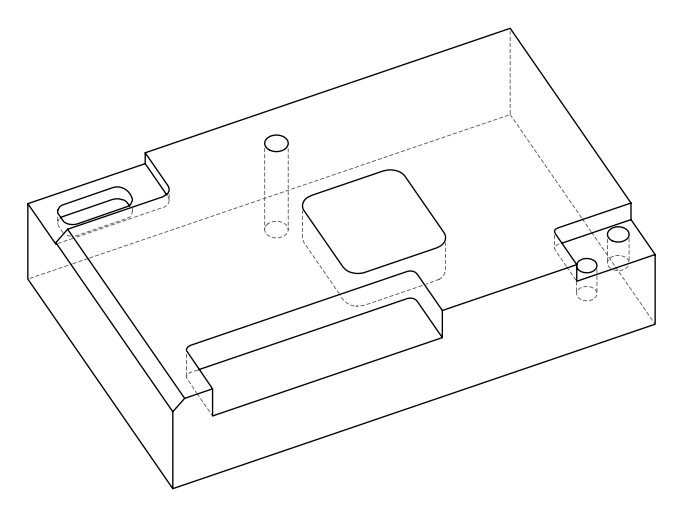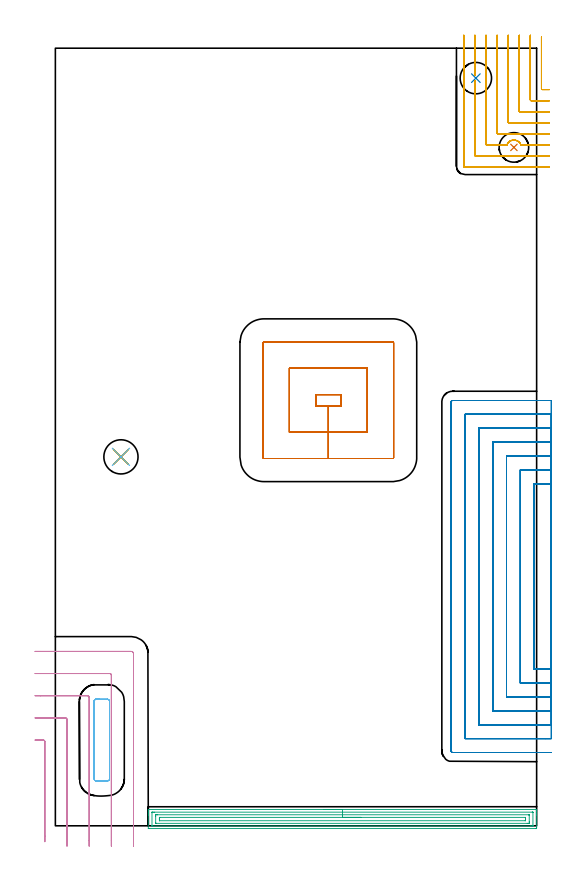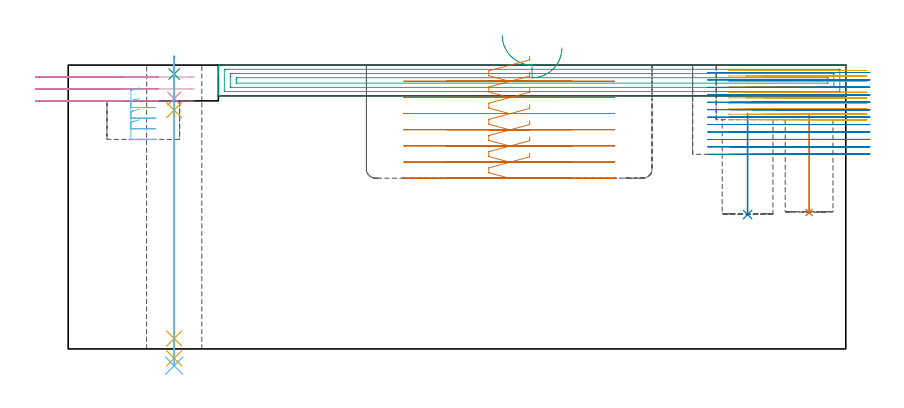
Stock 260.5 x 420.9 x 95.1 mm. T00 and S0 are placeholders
(PLAN: 12 operations, 11 tool changes, 113.1 min)
(1 INDEXABLE_INSERT_DRILL_BLIND_HOLE_FROM_SOLID | STEP1POCKET | NXT0302_003 | 0.14 min | 9873 mm3)
(2 INDEXABLE_INSERT_DRILL_BLIND_HOLE_FROM_SOLID_1 | STEP1POCKET_1 | NXT0302_005 | 0.14 min | 11305 mm3)
(3 AREA_MILL | FG_CHAMFER_SURFACE | UGT0205_001 | 6.96 min | 11459 mm3)
(4 MILL_CORNER_NOTCH_RECTANGULAR | CORNER_NOTCH_RECTANGULAR | NXT0201_012 | Follow Part, ap 4, ae 75% | 3.65 min | 61281 mm3)
(5 MILL_CORNER_NOTCH_RECTANGULAR_1 | CORNER_NOTCH_RECTANGULAR_1 | UGT0201_007 | Follow Part, ap 2, ae 75% | 13.97 min | 46428 mm3)
(6 MILL_RECTANGULAR_POCKET | POCKET_RECTANGULAR_STRAIGHT | NXT0201_012 | Follow Part, ap 4, ae 75% | 1.25 min | 17966 mm3)
(7 MILL_RECTANGULAR_POCKET_1 | POCKET_RECTANGULAR_STRAIGHT_1 | NXT0201_007 | Follow Part, ap 6.25, ae 75% | 7.79 min | 313260 mm3)
(8 MILL_SLOT | SLOT_PARTIAL_RECTANGULAR | NXT0201_013 | Follow Part, ap 2.5, ae 75% | 78.19 min | 307117 mm3)
(9 SPOT_DRILL | STEP1HOLE | NXT0321_9005460120000 | 0.05 min | 192 mm3)
(10 DRILL_BLIND_HOLE_INTO_CENTER | STEP1HOLE | NXT0301_046 | 0.05 min | 393 mm3)
(11 GUN_DRILL_THROUGH_HOLE | STEP1HOLE | UGT0307_003 | 0.48 min | 3186 mm3)
(12 SPADE_DRILL_TO_ENLARGE_THROUGH_HOLE | STEP1HOLE | UGT0306_009 | 0.41 min | 21784 mm3)
(TOOL NXT0302_003 | Index. Insert Drill 16mm [880-D1600L20-05] | D16 PA176 FL80 Z2)
(TOOL NXT0302_005 | Index. Insert Drill 17mm [880-D1700L20-05] | D17 PA176 FL85 Z2)
(TOOL UGT0205_001 | Chamfer Mill 20 x 3 x 45 deg. | D20 FL50 Z2)
(TOOL NXT0201_012 | ENDMILL 16mm [2P460-1600-NA 1630] | D16 FL38 Z6)
(TOOL UGT0201_007 | End Mill 8 mm | D8 FL19 Z4)
(TOOL NXT0201_007 | ENDMILL 25mm [R216.25-25050GCK54P 1620] | D25 R3 FL54 Z5)
(TOOL NXT0201_013 | ENDMILL 10mm | D10 FL30 Z4)
(TOOL NXT0321_9005460120000 | NC Spot Drill, 142deg, 12mm, Carbide, Uncoated | D12 PA142 FL30 Z2)
(TOOL NXT0301_046 | Carbide Drill 7.5mm [860.1-0750-038A1-MM 2214] | D7.5 PA140 FL53 Z2)
(TOOL UGT0307_003 | Gun Drill 7 mm | D7 PA130 FL24 Z1)
(TOOL UGT0306_009 | Spade Drill 18.5mm | D18.5 PA132 FL10 Z2)
(OP 1 INDEXABLE_INSERT_DRILL_BLIND_HOLE_FROM_SOLID)
G17 G21 G94 G90
T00 M6
G54
G17 G0 G90 X248.2 Y367.2 S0 M3
G43 Z105.1 H1
G94 G81 G98 Z45.7 F250. R78.8
G80
M5
M2
(OP 2 INDEXABLE_INSERT_DRILL_BLIND_HOLE_FROM_SOLID_1)
G17 G21 G94 G90
T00 M6
G54
G17 G0 G90 X227.6 Y404.7 S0 M3
G43 Z105.1 H1
G94 G81 G98 Z45. F250. R78.8
G80
M5
M2
(OP 3 AREA_MILL)
G17 G21 G94 G90
T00 M6
G54
G17 G0 G90 X145.4 Y8.8 S1061 M3
G43 Z105.1 H0
G94 G1 X145.438 Z104.228 F250.
X145.552 Z103.363
X145.741 Z102.512
X146.003 Z101.68
X146.337 Z100.874
X146.74 Z100.1
X147.208 Z99.364
X147.74 Z98.672
X148.329 Z98.029
X148.972 Z97.439
X149.664 Z96.908
X150.4 Z96.44
X151.174 Z96.037
X151.98 Z95.703
X152.812 Z95.441
X153.663 Z95.252
X154.528 Z95.138
X155.4 Z95.1
X260.333
X260.49 Y8.797 Z95.088
X260.497 Y8.673 Z94.966
X260.5 Y8.542 Z94.842
Y8.237 Z94.536
Y7.582 Z93.877
Y6.381 Z92.678
Y5.834 Z92.128
Y-0.883 Z85.415
X260.496 Y-1.156 Z85.142
X260.49 Y-1.493 Z84.804
X260.235 Y-1.497 Z84.802
X259.886 Y-1.5 Z84.8
X50.914
X50.367 Y-1.494 Z84.803
X50.31 Y-1.492 Z84.806
X50.3 Y-1.429 Z84.868
Y5.834 Z92.128
Y6.381 Z92.678
Y6.708 Z93.004
Y7.255 Z93.551
Y7.582 Z93.877
Y8.542 Z94.842
X50.303 Y8.673 Z94.966
X50.31 Y8.797 Z95.088
X50.467 Y8.8 Z95.1
X155.4
Y7.386 Z93.686
X258.1 Y7.385 Z93.685
X258.302
X258.448 Y7.381 Z93.681
X258.48 Y7.379 Z93.679
X258.49 Y7.365 Z93.665
X258.494 Y7.337 Z93.637
X258.499 Y7.192 Z93.492
Y0.201 Z86.501
X258.496 Y0.07 Z86.37
X258.49 Y-0.033 Z86.267
X258.481 Y-0.079 Z86.221
X258.446 Y-0.08 Z86.22
X258.1 Y-0.085 Z86.215
X257.899 Y-0.086 Z86.214
X257.207
X52.7
X52.498 Y-0.085 Z86.215
X52.352 Y-0.081 Z86.219
X52.32 Y-0.079 Z86.221
X52.31 Y-0.065 Z86.235
X52.306 Y-0.037 Z86.263
X52.301 Y0.108 Z86.408
Y7.099 Z93.399
X52.304 Y7.23 Z93.53
X52.31 Y7.333 Z93.633
X52.319 Y7.379 Z93.679
X52.354 Y7.38 Z93.68
X52.7 Y7.385 Z93.685
X52.901
X53.593 Y7.386 Z93.686
X155.4
Y5.971 Z92.271
X256.174
X256.314 Y5.97 Z92.27
X256.453 Y5.967 Z92.267
X256.485 Y5.965 Z92.265
X256.491 Y5.943 Z92.243
X256.497 Y5.895 Z92.195
X256.499 Y5.834 Z92.134
X256.5 Y5.653 Z91.953
Y2.157 Z88.457
X256.497 Y1.466 Z87.766
X256.494 Y1.375 Z87.675
X256.49 Y1.336 Z87.636
X256.45 Y1.333 Z87.633
X256.314 Y1.331 Z87.631
X255.561 Y1.329 Z87.629
X255.421 Y1.328 Z87.628
X54.626 Y1.329 Z87.629
X54.486 Y1.33 Z87.63
X54.347 Y1.333 Z87.633
X54.314 Y1.335 Z87.635
X54.309 Y1.357 Z87.657
X54.303 Y1.405 Z87.705
X54.301 Y1.466 Z87.766
X54.3 Y1.647 Z87.947
Y5.142 Z91.442
X54.303 Y5.834 Z92.134
X54.306 Y5.925 Z92.225
X54.31 Y5.964 Z92.264
X54.35 Y5.967 Z92.267
X54.486 Y5.969 Z92.269
X55.239 Y5.971 Z92.271
X55.379
X155.4
Y4.557 Z90.857
X254.364
X254.412 Y4.556 Z90.856
X254.461 Y4.551 Z90.851
X254.49 Y4.546 Z90.846
X254.493 Y4.503 Z90.803
X254.5 Y4.114 Z90.414
Y3.241 Z89.541
Y3.213 Z89.513
X254.49 Y2.791 Z89.091
X254.481 Y2.749 Z89.049
X254.404 Y2.746 Z89.046
X254.276 Y2.744 Z89.044
X56.436 Y2.743 Z89.043
X56.388 Y2.744 Z89.044
X56.339 Y2.749 Z89.049
X56.31 Y2.754 Z89.054
X56.307 Y2.797 Z89.097
X56.3 Y3.186 Z89.486
Y4.059 Z90.359
Y4.087 Z90.387
X56.31 Y4.509 Z90.809
X56.319 Y4.551 Z90.851
X56.396 Y4.554 Z90.854
X56.524 Y4.556 Z90.856
X155.4 Y4.557 Z90.857
X156.272 Z90.895
X157.136 Z91.009
X157.988 Z91.198
X158.82 Z91.46
X159.626 Z91.794
X160.4 Z92.197
X161.136 Z92.666
X161.828 Z93.197
X162.471 Z93.786
X163.06 Z94.429
X163.591 Z95.122
X164.06 Z95.857
X164.463 Z96.631
X164.797 Z97.437
X165.059 Z98.269
X165.248 Z99.121
X165.362 Z99.986
X165.4 Z100.857
G0 Z105.1
M5
M2
(OP 4 MILL_CORNER_NOTCH_RECTANGULAR)
G17 G21 G94 G90
T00 M6
G54
G17 G0 G90 X-5.7 Y-8.613 S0 M3
G43 Z105.1 H1
Z91.1
G94 G1 Y-5.613 F250.
Y45.605 F500.
G3 X-6.495 Y46.4 R0.8
G1 X-8.
X-11. F250.
G0 Z105.1
X6.3 Y-11.
Z91.1
G1 Y-8.
Y57.605 F500.
G3 X5.505 Y58.4 R0.8
G1 X-8.
X-11. F250.
G0 Z105.1
X18.3 Y-11.
Z91.1
G1 Y-8.
Y69.604 F500.
G3 X17.504 Y70.4 R0.8
G1 X-8.
X-11. F250.
G0 Z105.1
X30.3 Y-11.
Z91.1
G1 Y-8.
Y81.604 F500.
G3 X29.504 Y82.4 R0.8
G1 X-8.
X-11. F250.
G0 Z105.1
X42.3 Y-11.
Z91.1
G1 Y-8.
Y93.1 F500.
G3 X41. Y94.4 R1.3
G1 X-8.
X-11. F250.
G0 Z105.1
X-5.7 Y-8.613
Z87.1
G1 Y-5.613
Y45.605 F500.
G3 X-6.495 Y46.4 R0.8
G1 X-8.
X-11. F250.
G0 Z105.1
X6.3 Y-11.
Z87.1
G1 Y-8.
Y57.605 F500.
G3 X5.505 Y58.4 R0.8
G1 X-8.
X-11. F250.
G0 Z105.1
X18.3 Y-11.
Z87.1
G1 Y-8.
Y69.604 F500.
G3 X17.504 Y70.4 R0.8
G1 X-8.
X-11. F250.
G0 Z105.1
X30.3 Y-11.
Z87.1
G1 Y-8.
Y81.604 F500.
G3 X29.504 Y82.4 R0.8
G1 X-8.
X-11. F250.
G0 Z105.1
X42.3 Y-11.
Z87.1
G1 Y-8.
Y93.1 F500.
G3 X41. Y94.4 R1.3
G1 X-8.
X-11. F250.
G0 Z105.1
X-5.7 Y-8.613
Z83.1
G1 Y-5.613
Y45.605 F500.
G3 X-6.495 Y46.4 R0.8
G1 X-8.
X-11. F250.
G0 Z105.1
X6.3 Y-11.
Z83.1
G1 Y-8.
Y57.605 F500.
G3 X5.505 Y58.4 R0.8
G1 X-8.
X-11. F250.
G0 Z105.1
X18.3 Y-11.
Z83.1
G1 Y-8.
Y69.604 F500.
G3 X17.504 Y70.4 R0.8
G1 X-8.
X-11. F250.
G0 Z105.1
X30.3 Y-11.
Z83.1
G1 Y-8.
Y81.604 F500.
G3 X29.504 Y82.4 R0.8
G1 X-8.
X-11. F250.
G0 Z105.1
X42.3 Y-11.
Z83.1
G1 Y-8.
Y93.1 F500.
G3 X41. Y94.4 R1.3
G1 X-8.
X-11. F250.
G0 Z105.1
M5
M2
(OP 5 MILL_CORNER_NOTCH_RECTANGULAR_1)
G17 G21 G94 G90
T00 M6
G54
G17 G0 G90 X263.1 Y426.94 S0 M3
G43 Z105.1 H0
Z93.27
G94 G1 Y423.94 F250.
Y398.896 F500.
G3 X263.496 Y398.5 R0.4
G1 X264.5
X267.5 F250.
G0 Z105.1
X257.1 Y427.9
Z93.27
G1 Y424.9
Y392.896 F500.
G3 X257.496 Y392.5 R0.4
G1 X264.5
X267.5 F250.
G0 Z105.1
X251.1 Y427.9
Z93.27
G1 Y424.9
Y386.897 F500.
G3 X251.497 Y386.5 R0.4
G1 X264.5
X267.5 F250.
G0 Z105.1
X245.1 Y427.9
Z93.27
G1 Y424.9
Y380.897 F500.
G3 X245.497 Y380.5 R0.4
G1 X264.5
X267.5 F250.
G0 Z105.1
X239.1 Y427.9
Z93.27
G1 Y424.9
Y374.897 F500.
G3 X239.497 Y374.5 R0.4
G1 X264.5
X267.5 F250.
G0 Z105.1
X233.1 Y427.9
Z93.27
G1 Y424.9
Y368.897 F500.
G3 X233.497 Y368.5 R0.4
G1 X244.425
G2 X244.729 Y369.186 R4.062
G1 X244.871 Y369.39
X245.104 Y369.726
X245.495 Y370.143
X245.987 Y370.522
G2 X250.99 Y370.063 R3.998
G1 X251.372 Y369.634
X251.443 Y369.539
G2 X251.972 Y368.5 R4.043
G1 X264.5
X267.5 F250.
G0 Z105.1
X227.1 Y427.9
Z93.27
G1 Y424.9
Y409.159 F500.
Y406.159 F250.
G0 Z105.1
Y403.234
Z93.27
G1 Y400.234
Y362.897 F500.
G3 X227.497 Y362.5 R0.4
G1 X264.5
X267.5 F250.
G0 Z105.1
X221.1 Y427.9
Z93.27
G1 Y424.9
Y356.9 F500.
G3 X221.5 Y356.5 R0.4
G1 X264.5
X267.5 F250.
G0 Z105.1
X263.1 Y426.94
Z91.44
G1 Y423.94
Y398.896 F500.
G3 X263.496 Y398.5 R0.4
G1 X264.5
X267.5 F250.
G0 Z105.1
X257.1 Y427.9
Z91.44
G1 Y424.9
Y392.896 F500.
G3 X257.496 Y392.5 R0.4
G1 X264.5
X267.5 F250.
G0 Z105.1
X251.1 Y427.9
Z91.44
G1 Y424.9
Y386.897 F500.
G3 X251.497 Y386.5 R0.4
G1 X264.5
X267.5 F250.
G0 Z105.1
X245.1 Y427.9
Z91.44
G1 Y424.9
Y380.897 F500.
G3 X245.497 Y380.5 R0.4
G1 X264.5
X267.5 F250.
G0 Z105.1
X239.1 Y427.9
Z91.44
G1 Y424.9
Y374.897 F500.
G3 X239.497 Y374.5 R0.4
G1 X264.5
X267.5 F250.
G0 Z105.1
X233.1 Y427.9
Z91.44
G1 Y424.9
Y368.897 F500.
G3 X233.497 Y368.5 R0.4
G1 X244.425
G2 X244.729 Y369.186 R4.062
G1 X245.104 Y369.726
X245.495 Y370.143
X245.988 Y370.523
G2 X248.971 Y371.119 R3.998
X250.99 Y370.063 R3.998
G1 X251.372 Y369.634
X251.44 Y369.543
G2 X251.972 Y368.5 R4.043
G1 X264.5
X267.5 F250.
G0 Z105.1
X227.1 Y427.9
Z91.44
G1 Y424.9
Y409.159 F500.
Y406.159 F250.
G0 Z105.1
Y403.234
Z91.44
G1 Y400.234
Y362.897 F500.
G3 X227.497 Y362.5 R0.4
G1 X264.5
X267.5 F250.
G0 Z105.1
X221.1 Y427.9
Z91.44
G1 Y424.9
Y356.9 F500.
G3 X221.5 Y356.5 R0.4
G1 X264.5
X267.5 F250.
G0 Z105.1
X263.1 Y426.94
Z89.61
G1 Y423.94
Y398.896 F500.
G3 X263.496 Y398.5 R0.4
G1 X264.5
X267.5 F250.
G0 Z105.1
X257.1 Y427.9
Z89.61
G1 Y424.9
Y392.896 F500.
G3 X257.496 Y392.5 R0.4
G1 X264.5
X267.5 F250.
G0 Z105.1
X251.1 Y427.9
Z89.61
G1 Y424.9
Y386.897 F500.
G3 X251.497 Y386.5 R0.4
G1 X264.5
X267.5 F250.
G0 Z105.1
X245.1 Y427.9
Z89.61
G1 Y424.9
Y380.897 F500.
G3 X245.497 Y380.5 R0.4
G1 X264.5
X267.5 F250.
G0 Z105.1
X239.1 Y427.9
Z89.61
G1 Y424.9
Y374.897 F500.
G3 X239.497 Y374.5 R0.4
G1 X264.5
X267.5 F250.
G0 Z105.1
X233.1 Y427.9
Z89.61
G1 Y424.9
Y368.897 F500.
G3 X233.497 Y368.5 R0.4
G1 X244.425
G2 X244.729 Y369.186 R4.062
G1 X245.104 Y369.726
X245.495 Y370.143
X245.989 Y370.524
G2 X248.95 Y371.123 R3.998
X250.99 Y370.063 R3.998
G1 X251.372 Y369.634
X251.44 Y369.543
G2 X251.972 Y368.5 R4.043
G1 X264.5
X267.5 F250.
G0 Z105.1
X227.1 Y427.9
Z89.61
G1 Y424.9
Y409.159 F500.
Y406.159 F250.
G0 Z105.1
Y403.234
Z89.61
G1 Y400.234
Y362.897 F500.
G3 X227.497 Y362.5 R0.4
G1 X264.5
X267.5 F250.
G0 Z105.1
X221.1 Y427.9
Z89.61
G1 Y424.9
Y356.9 F500.
G3 X221.5 Y356.5 R0.4
G1 X264.5
X267.5 F250.
G0 Z105.1
X263.1 Y426.94
Z87.78
G1 Y423.94
Y398.896 F500.
G3 X263.496 Y398.5 R0.4
G1 X264.5
X267.5 F250.
G0 Z105.1
X257.1 Y427.9
Z87.78
G1 Y424.9
Y392.896 F500.
G3 X257.496 Y392.5 R0.4
G1 X264.5
X267.5 F250.
G0 Z105.1
X251.1 Y427.9
Z87.78
G1 Y424.9
Y386.896 F500.
G3 X251.496 Y386.5 R0.4
G1 X264.5
X267.5 F250.
G0 Z105.1
X245.1 Y427.9
Z87.78
G1 Y424.9
Y380.897 F500.
G3 X245.497 Y380.5 R0.4
G1 X264.5
X267.5 F250.
G0 Z105.1
X239.1 Y427.9
Z87.78
G1 Y424.9
Y374.897 F500.
G3 X239.497 Y374.5 R0.4
G1 X264.5
X267.5 F250.
G0 Z105.1
X233.1 Y427.9
Z87.78
G1 Y424.9
Y368.897 F500.
G3 X233.497 Y368.5 R0.4
G1 X244.425
G2 X244.729 Y369.186 R4.062
G1 X245.104 Y369.726
X245.495 Y370.143
X245.991 Y370.525
G2 X250.99 Y370.063 R3.998
G1 X251.372 Y369.634
X251.44 Y369.543
G2 X251.972 Y368.5 R4.043
G1 X264.5
X267.5 F250.
G0 Z105.1
X227.1 Y427.9
Z87.78
G1 Y424.9
Y409.159 F500.
Y406.159 F250.
G0 Z105.1
Y403.234
Z87.78
G1 Y400.234
Y362.897 F500.
G3 X227.497 Y362.5 R0.4
G1 X264.5
X267.5 F250.
G0 Z105.1
X221.1 Y427.9
Z87.78
G1 Y424.9
Y356.9 F500.
G3 X221.5 Y356.5 R0.4
G1 X264.5
X267.5 F250.
G0 Z105.1
X263.1 Y426.94
Z85.95
G1 Y423.94
Y398.896 F500.
G3 X263.496 Y398.5 R0.4
G1 X264.5
X267.5 F250.
G0 Z105.1
X257.1 Y427.9
Z85.95
G1 Y424.9
Y392.896 F500.
G3 X257.496 Y392.5 R0.4
G1 X264.5
X267.5 F250.
G0 Z105.1
X251.1 Y427.9
Z85.95
G1 Y424.9
Y386.896 F500.
G3 X251.496 Y386.5 R0.4
G1 X264.5
X267.5 F250.
G0 Z105.1
X245.1 Y427.9
Z85.95
G1 Y424.9
Y380.897 F500.
G3 X245.497 Y380.5 R0.4
G1 X264.5
X267.5 F250.
G0 Z105.1
X239.1 Y427.9
Z85.95
G1 Y424.9
Y374.897 F500.
G3 X239.497 Y374.5 R0.4
G1 X264.5
X267.5 F250.
G0 Z105.1
X233.1 Y427.9
Z85.95
G1 Y424.9
Y368.897 F500.
G3 X233.497 Y368.5 R0.4
G1 X244.425
G2 X244.729 Y369.186 R4.062
G1 X245.104 Y369.726
X245.495 Y370.142
X245.992 Y370.526
G2 X249.021 Y371.109 R3.998
X250.99 Y370.063 R3.998
G1 X251.372 Y369.634
X251.44 Y369.543
G2 X251.972 Y368.5 R4.043
G1 X264.5
X267.5 F250.
G0 Z105.1
X227.1 Y427.9
Z85.95
G1 Y424.9
Y409.159 F500.
Y406.159 F250.
G0 Z105.1
Y403.234
Z85.95
G1 Y400.234
Y362.897 F500.
G3 X227.497 Y362.5 R0.4
G1 X264.5
X267.5 F250.
G0 Z105.1
X221.1 Y427.9
Z85.95
G1 Y424.9
Y356.9 F500.
G3 X221.5 Y356.5 R0.4
G1 X264.5
X267.5 F250.
G0 Z105.1
X263.1 Y426.94
Z84.12
G1 Y423.94
Y398.896 F500.
G3 X263.496 Y398.5 R0.4
G1 X264.5
X267.5 F250.
G0 Z105.1
X257.1 Y427.9
Z84.12
G1 Y424.9
Y392.896 F500.
G3 X257.496 Y392.5 R0.4
G1 X264.5
X267.5 F250.
G0 Z105.1
X251.1 Y427.9
Z84.12
G1 Y424.9
Y386.896 F500.
G3 X251.496 Y386.5 R0.4
G1 X264.5
X267.5 F250.
G0 Z105.1
X245.1 Y427.9
Z84.12
G1 Y424.9
Y380.897 F500.
G3 X245.497 Y380.5 R0.4
G1 X264.5
X267.5 F250.
G0 Z105.1
X239.1 Y427.9
Z84.12
G1 Y424.9
Y374.897 F500.
G3 X239.497 Y374.5 R0.4
G1 X264.5
X267.5 F250.
G0 Z105.1
X233.1 Y427.9
Z84.12
G1 Y424.9
Y368.897 F500.
G3 X233.497 Y368.5 R0.4
G1 X244.425
G2 X244.729 Y369.186 R4.062
G1 X245.104 Y369.726
X245.495 Y370.142
X245.993 Y370.526
G2 X250.99 Y370.063 R3.998
G1 X251.372 Y369.634
X251.44 Y369.543
G2 X251.972 Y368.5 R4.043
G1 X264.5
X267.5 F250.
G0 Z105.1
X227.1 Y427.9
Z84.12
G1 Y424.9
Y409.159 F500.
Y406.159 F250.
G0 Z105.1
Y403.234
Z84.12
G1 Y400.234
Y362.897 F500.
G3 X227.497 Y362.5 R0.4
G1 X264.5
X267.5 F250.
G0 Z105.1
X221.1 Y427.9
Z84.12
G1 Y424.9
Y356.9 F500.
G3 X221.5 Y356.5 R0.4
G1 X264.5
X267.5 F250.
G0 Z105.1
X263.1 Y426.94
Z82.29
G1 Y423.94
Y398.896 F500.
G3 X263.496 Y398.5 R0.4
G1 X264.5
X267.5 F250.
G0 Z105.1
X257.1 Y427.9
Z82.29
G1 Y424.9
Y392.896 F500.
G3 X257.496 Y392.5 R0.4
G1 X264.5
X267.5 F250.
G0 Z105.1
X251.1 Y427.9
Z82.29
G1 Y424.9
Y386.897 F500.
G3 X251.497 Y386.5 R0.4
G1 X264.5
X267.5 F250.
G0 Z105.1
X245.1 Y427.9
Z82.29
G1 Y424.9
Y380.897 F500.
G3 X245.497 Y380.5 R0.4
G1 X264.5
X267.5 F250.
G0 Z105.1
X239.1 Y427.9
Z82.29
G1 Y424.9
Y374.897 F500.
G3 X239.497 Y374.5 R0.4
G1 X264.5
X267.5 F250.
G0 Z105.1
X233.1 Y427.9
Z82.29
G1 Y424.9
Y368.897 F500.
G3 X233.497 Y368.5 R0.4
G1 X244.425
G2 X244.729 Y369.186 R4.062
G1 X245.104 Y369.726
X245.495 Y370.142
X245.995 Y370.527
G2 X250.99 Y370.063 R3.998
G1 X251.372 Y369.634
X251.44 Y369.543
G2 X251.972 Y368.5 R4.043
G1 X264.5
X267.5 F250.
G0 Z105.1
X227.1 Y427.9
Z82.29
G1 Y424.9
Y409.159 F500.
Y406.159 F250.
G0 Z105.1
Y403.234
Z82.29
G1 Y400.234
Y362.897 F500.
G3 X227.497 Y362.5 R0.4
G1 X264.5
X267.5 F250.
G0 Z105.1
X221.1 Y427.9
Z82.29
G1 Y424.9
Y356.9 F500.
G3 X221.5 Y356.5 R0.4
G1 X264.5
X267.5 F250.
G0 Z105.1
X263.1 Y426.94
Z80.46
G1 Y423.94
Y398.896 F500.
G3 X263.496 Y398.5 R0.4
G1 X264.5
X267.5 F250.
G0 Z105.1
X257.1 Y427.9
Z80.46
G1 Y424.9
Y392.896 F500.
G3 X257.496 Y392.5 R0.4
G1 X264.5
X267.5 F250.
G0 Z105.1
X251.1 Y427.9
Z80.46
G1 Y424.9
Y386.896 F500.
G3 X251.496 Y386.5 R0.4
G1 X264.5
X267.5 F250.
G0 Z105.1
X245.1 Y427.9
Z80.46
G1 Y424.9
Y380.897 F500.
G3 X245.497 Y380.5 R0.4
G1 X264.5
X267.5 F250.
G0 Z105.1
X239.1 Y427.9
Z80.46
G1 Y424.9
Y374.897 F500.
G3 X239.497 Y374.5 R0.4
G1 X264.5
X267.5 F250.
G0 Z105.1
X233.1 Y427.9
Z80.46
G1 Y424.9
Y368.897 F500.
G3 X233.497 Y368.5 R0.4
G1 X244.425
G2 X244.502 Y368.709 R4.062
X244.731 Y369.188 R4.057
G1 X245.104 Y369.726
X245.495 Y370.142
X245.995 Y370.527
G2 X248.987 Y371.116 R3.998
X250.99 Y370.063 R3.998
G1 X251.372 Y369.634
X251.44 Y369.543
G2 X251.972 Y368.5 R4.043
G1 X264.5
X267.5 F250.
G0 Z105.1
X227.1 Y427.9
Z80.46
G1 Y424.9
Y409.159 F500.
Y406.159 F250.
G0 Z105.1
Y403.234
Z80.46
G1 Y400.234
Y362.897 F500.
G3 X227.497 Y362.5 R0.4
G1 X264.5
X267.5 F250.
G0 Z105.1
X221.1 Y427.9
Z80.46
G1 Y424.9
Y356.9 F500.
G3 X221.5 Y356.5 R0.4
G1 X264.5
X267.5 F250.
G0 Z105.1
X263.1 Y426.94
Z78.63
G1 Y423.94
Y398.896 F500.
G3 X263.496 Y398.5 R0.4
G1 X264.5
X267.5 F250.
G0 Z105.1
X257.1 Y427.9
Z78.63
G1 Y424.9
Y392.896 F500.
G3 X257.496 Y392.5 R0.4
G1 X264.5
X267.5 F250.
G0 Z105.1
X251.1 Y427.9
Z78.63
G1 Y424.9
Y386.896 F500.
G3 X251.496 Y386.5 R0.4
G1 X264.5
X267.5 F250.
G0 Z105.1
X245.1 Y427.9
Z78.63
G1 Y424.9
Y380.897 F500.
G3 X245.497 Y380.5 R0.4
G1 X264.5
X267.5 F250.
G0 Z105.1
X239.1 Y427.9
Z78.63
G1 Y424.9
Y374.897 F500.
G3 X239.497 Y374.5 R0.4
G1 X264.5
X267.5 F250.
G0 Z105.1
X233.1 Y427.9
Z78.63
G1 Y424.9
Y368.897 F500.
G3 X233.497 Y368.5 R0.4
G1 X244.425
G2 X244.502 Y368.709 R4.062
X244.731 Y369.188 R4.057
G1 X245.104 Y369.726
X245.495 Y370.143
X245.988 Y370.523
G2 X248.968 Y371.12 R3.998
X250.99 Y370.063 R3.998
G1 X251.372 Y369.634
X251.44 Y369.543
G2 X251.972 Y368.5 R4.043
G1 X264.5
X267.5 F250.
G0 Z105.1
X227.1 Y427.9
Z78.63
G1 Y424.9
Y409.159 F500.
Y406.159 F250.
G0 Z105.1
Y403.234
Z78.63
G1 Y400.234
Y362.897 F500.
G3 X227.497 Y362.5 R0.4
G1 X264.5
X267.5 F250.
G0 Z105.1
X221.1 Y427.9
Z78.63
G1 Y424.9
Y356.9 F500.
G3 X221.5 Y356.5 R0.4
G1 X264.5
X267.5 F250.
G0 Z105.1
X263.1 Y426.94
Z76.8
G1 Y423.94
Y398.896 F500.
G3 X263.496 Y398.5 R0.4
G1 X264.5
X267.5 F250.
G0 Z105.1
X257.1 Y427.9
Z76.8
G1 Y424.9
Y392.896 F500.
G3 X257.496 Y392.5 R0.4
G1 X264.5
X267.5 F250.
G0 Z105.1
X251.1 Y427.9
Z76.8
G1 Y424.9
Y386.897 F500.
G3 X251.497 Y386.5 R0.4
G1 X264.5
X267.5 F250.
G0 Z105.1
X245.1 Y427.9
Z76.8
G1 Y424.9
Y380.897 F500.
G3 X245.497 Y380.5 R0.4
G1 X264.5
X267.5 F250.
G0 Z105.1
X239.1 Y427.9
Z76.8
G1 Y424.9
Y374.897 F500.
G3 X239.497 Y374.5 R0.4
G1 X264.5
X267.5 F250.
G0 Z105.1
X233.1 Y427.9
Z76.8
G1 Y424.9
Y368.897 F500.
G3 X233.497 Y368.5 R0.4
G1 X244.425
G2 X244.729 Y369.186 R4.062
G1 X245.104 Y369.726
X245.495 Y370.143
X245.989 Y370.524
G2 X250.99 Y370.063 R3.998
G1 X251.372 Y369.634
X251.44 Y369.543
G2 X251.972 Y368.5 R4.043
G1 X264.5
X267.5 F250.
G0 Z105.1
X227.1 Y427.9
Z76.8
G1 Y424.9
Y409.159 F500.
Y406.159 F250.
G0 Z105.1
Y403.234
Z76.8
G1 Y400.234
Y362.897 F500.
G3 X227.497 Y362.5 R0.4
G1 X264.5
X267.5 F250.
G0 Z105.1
X221.1 Y427.9
Z76.8
G1 Y424.9
Y356.9 F500.
G3 X221.5 Y356.5 R0.4
G1 X264.5
X267.5 F250.
G0 Z105.1
M5
M2
(OP 6 MILL_RECTANGULAR_POCKET)
G17 G21 G94 G90
T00 M6
G54
G17 G0 G90 X23.839 Y68.5 S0 M3
G43 Z105.1 H1
Z87.429
G94 G1 X22.1 Z86.962 F250.
X21.995 Z86.934
X21.747 Y68.447 Z86.866
X21.517 Y68.339 Z86.798
X21.319 Y68.181 Z86.73
X21.161 Y67.983 Z86.662
X21.053 Y67.753 Z86.594
X21. Y67.505 Z86.526
Y67.4 Z86.498
Y46.4 Z80.871
Y25.4 F500.
G3 X22.1 Y24.3 R1.1
G1 X28.2
G3 X29.3 Y25.4 R1.1
G1 Y67.4
G3 X28.2 Y68.5 R1.1
G1 X22.1
G3 X21. Y67.4 R1.1
G1 Y46.4
Y45.4
G0 X23.839 Y68.5 Z83.871
G1 X22.1 Z83.405 F250.
X21.995 Z83.377
X21.747 Y68.447 Z83.309
X21.517 Y68.339 Z83.241
X21.319 Y68.181 Z83.173
X21.161 Y67.983 Z83.105
X21.053 Y67.753 Z83.037
X21. Y67.505 Z82.969
Y67.4 Z82.941
Y46.4 Z77.314
Y25.4 F500.
G3 X22.1 Y24.3 R1.1
G1 X28.2
G3 X29.3 Y25.4 R1.1
G1 Y67.4
G3 X28.2 Y68.5 R1.1
G1 X22.1
G3 X21. Y67.4 R1.1
G1 Y46.4
Y45.4
G0 X23.839 Y68.5 Z80.314
G1 X22.1 Z79.848 F250.
X21.995 Z79.82
X21.747 Y68.447 Z79.752
X21.517 Y68.339 Z79.684
X21.319 Y68.181 Z79.616
X21.161 Y67.983 Z79.548
X21.053 Y67.753 Z79.48
X21. Y67.505 Z79.412
Y67.4 Z79.384
Y46.4 Z73.757
Y25.4 F500.
G3 X22.1 Y24.3 R1.1
G1 X28.2
G3 X29.3 Y25.4 R1.1
G1 Y67.4
G3 X28.2 Y68.5 R1.1
G1 X22.1
G3 X21. Y67.4 R1.1
G1 Y46.4
Y45.4
G0 X23.839 Y68.5 Z76.757
G1 X22.1 Z76.291 F250.
X21.995 Z76.263
X21.747 Y68.447 Z76.195
X21.517 Y68.339 Z76.127
X21.319 Y68.181 Z76.059
X21.161 Y67.983 Z75.991
X21.053 Y67.753 Z75.923
X21. Y67.505 Z75.855
Y67.4 Z75.827
Y46.4 Z70.2
Y25.4 F500.
G3 X22.1 Y24.3 R1.1
G1 X28.2
G3 X29.3 Y25.4 R1.1
G1 Y67.4
G3 X28.2 Y68.5 R1.1
G1 X22.1
G3 X21. Y67.4 R1.1
G1 Y46.4
Y45.4
G0 Z105.1
M5
M2
(OP 7 MILL_RECTANGULAR_POCKET_1)
G17 G21 G94 G90
T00 M6
G54
G17 G0 G90 X154.6 Y228.648 S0 M3
G43 Z105.1 H1
Z98.1
G94 G1 Y233.4 Z96.826 F250.
X140.9 Z93.156
Y227.3 Z91.521
X147.75 Z89.686
X154.6 F500.
Y233.4
X140.9
Y227.3
X147.75
Y213.05
X168.85
Y247.65
X126.65
Y213.05
X147.75
Y198.8
X182.6
G3 X183.1 Y199.3 R0.5
G1 Y261.4
G3 X182.6 Y261.9 R0.5
G1 X112.9
G3 X112.4 Y261.4 R0.5
G1 Y199.3
G3 X112.9 Y198.8 R0.5
G1 X147.75
X148.75
G0 X154.6 Y228.648 Z92.686
G1 Y233.4 Z91.412 F250.
X140.9 Z87.741
Y227.3 Z86.107
X147.75 Z84.271
X154.6 F500.
Y233.4
X140.9
Y227.3
X147.75
Y213.05
X168.85
Y247.65
X126.65
Y213.05
X147.75
Y198.8
X182.6
G3 X183.1 Y199.3 R0.5
G1 Y261.4
G3 X182.6 Y261.9 R0.5
G1 X112.9
G3 X112.4 Y261.4 R0.5
G1 Y199.3
G3 X112.9 Y198.8 R0.5
G1 X147.75
X148.75
G0 X154.6 Y228.648 Z87.271
G1 Y233.4 Z85.998 F250.
X140.9 Z82.327
Y227.3 Z80.693
X147.75 Z78.857
X154.6 F500.
Y233.4
X140.9
Y227.3
X147.75
Y213.05
X168.85
Y247.65
X126.65
Y213.05
X147.75
Y198.8
X182.6
G3 X183.1 Y199.3 R0.5
G1 Y261.4
G3 X182.6 Y261.9 R0.5
G1 X112.9
G3 X112.4 Y261.4 R0.5
G1 Y199.3
G3 X112.9 Y198.8 R0.5
G1 X147.75
X148.75
G0 X154.6 Y228.648 Z81.857
G1 Y233.4 Z80.584 F250.
X140.9 Z76.913
Y227.3 Z75.278
X147.75 Z73.443
X154.6 F500.
Y233.4
X140.9
Y227.3
X147.75
Y213.05
X168.85
Y247.65
X126.65
Y213.05
X147.75
Y198.8
X182.6
G3 X183.1 Y199.3 R0.5
G1 Y261.4
G3 X182.6 Y261.9 R0.5
G1 X112.9
G3 X112.4 Y261.4 R0.5
G1 Y199.3
G3 X112.9 Y198.8 R0.5
G1 X147.75
X148.75
G0 X154.6 Y228.648 Z76.443
G1 Y233.4 Z75.169 F250.
X140.9 Z71.498
Y227.3 Z69.864
X147.75 Z68.029
X154.6 F500.
Y233.4
X140.9
Y227.3
X147.75
Y213.05
X168.85
Y247.65
X126.65
Y213.05
X147.75
Y198.8
X182.6
G3 X183.1 Y199.3 R0.5
G1 Y261.4
G3 X182.6 Y261.9 R0.5
G1 X112.9
G3 X112.4 Y261.4 R0.5
G1 Y199.3
G3 X112.9 Y198.8 R0.5
G1 X147.75
X148.75
G0 X154.6 Y228.648 Z71.029
G1 Y233.4 Z69.755 F250.
X140.9 Z66.084
Y227.3 Z64.45
X147.75 Z62.614
X154.6 F500.
Y233.4
X140.9
Y227.3
X147.75
Y213.05
X168.85
Y247.65
X126.65
Y213.05
X147.75
Y198.8
X182.6
G3 X183.1 Y199.3 R0.5
G1 Y261.4
G3 X182.6 Y261.9 R0.5
G1 X112.9
G3 X112.4 Y261.4 R0.5
G1 Y199.3
G3 X112.9 Y198.8 R0.5
G1 X147.75
X148.75
G0 X154.6 Y228.648 Z65.614
G1 Y233.4 Z64.341 F250.
X140.9 Z60.67
Y227.3 Z59.035
X147.75 Z57.2
X154.6 F500.
Y233.4
X140.9
Y227.3
X147.75
Y213.05
X168.85
Y247.65
X126.65
Y213.05
X147.75
Y198.8
X182.6
G3 X183.1 Y199.3 R0.5
G1 Y261.4
G3 X182.6 Y261.9 R0.5
G1 X112.9
G3 X112.4 Y261.4 R0.5
G1 Y199.3
G3 X112.9 Y198.8 R0.5
G1 X147.75
X148.75
G0 Z105.1
M5
M2
(OP 8 MILL_SLOT)
G17 G21 G94 G90
T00 M6
G54
G17 G0 G90 X268.5 Y185.2 S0 M3
G43 Z105.1 H0
Z92.608
G94 G1 X265.5 F250.
X259.2 F500.
Y84.7
X265.5
X268.5 F250.
Y192.7
X265.5
X251.7 F500.
Y77.2
X265.5
X268.5 F250.
Y200.2
X265.5
X244.2 F500.
Y69.7
X265.5
X268.5 F250.
Y207.7
X265.5
X236.7 F500.
Y62.2
X265.5
X268.5 F250.
Y215.2
X265.5
X229.2 F500.
Y54.7
X265.5
X268.5 F250.
Y222.7
X265.5
X221.7 F500.
Y47.2
X265.5
X268.5 F250.
Y230.2
X265.5
X215. F500.
G3 X214.2 Y229.4 R0.8
G1 Y40.5
G3 X215. Y39.7 R0.8
G1 X265.5
X268.5 F250.
G0 Y185.2 Z90.117
G1 X265.5
X259.2 F500.
Y84.7
X265.5
X268.5 F250.
Y192.7
X265.5
X251.7 F500.
Y77.2
X265.5
X268.5 F250.
Y200.2
X265.5
X244.2 F500.
Y69.7
X265.5
X268.5 F250.
Y207.7
X265.5
X236.7 F500.
Y62.2
X265.5
X268.5 F250.
Y215.2
X265.5
X229.2 F500.
Y54.7
X265.5
X268.5 F250.
Y222.7
X265.5
X221.7 F500.
Y47.2
X265.5
X268.5 F250.
Y230.2
X265.5
X215. F500.
G3 X214.2 Y229.4 R0.8
G1 Y40.5
G3 X215. Y39.7 R0.8
G1 X265.5
X268.5 F250.
G0 Y185.2 Z87.625
G1 X265.5
X259.2 F500.
Y84.7
X265.5
X268.5 F250.
Y192.7
X265.5
X251.7 F500.
Y77.2
X265.5
X268.5 F250.
Y200.2
X265.5
X244.2 F500.
Y69.7
X265.5
X268.5 F250.
Y207.7
X265.5
X236.7 F500.
Y62.2
X265.5
X268.5 F250.
Y215.2
X265.5
X229.2 F500.
Y54.7
X265.5
X268.5 F250.
Y222.7
X265.5
X221.7 F500.
Y47.2
X265.5
X268.5 F250.
Y230.2
X265.5
X215. F500.
G3 X214.2 Y229.4 R0.8
G1 Y40.5
G3 X215. Y39.7 R0.8
G1 X265.5
X268.5 F250.
G0 Y185.2 Z85.133
G1 X265.5
X259.2 F500.
Y84.7
X265.5
X268.5 F250.
Y192.7
X265.5
X251.7 F500.
Y77.2
X265.5
X268.5 F250.
Y200.2
X265.5
X244.2 F500.
Y69.7
X265.5
X268.5 F250.
Y207.7
X265.5
X236.7 F500.
Y62.2
X265.5
X268.5 F250.
Y215.2
X265.5
X229.2 F500.
Y54.7
X265.5
X268.5 F250.
Y222.7
X265.5
X221.7 F500.
Y47.2
X265.5
X268.5 F250.
Y230.2
X265.5
X215. F500.
G3 X214.2 Y229.4 R0.8
G1 Y40.5
G3 X215. Y39.7 R0.8
G1 X265.5
X268.5 F250.
G0 Y185.2 Z82.642
G1 X265.5
X259.2 F500.
Y84.7
X265.5
X268.5 F250.
Y192.7
X265.5
X251.7 F500.
Y77.2
X265.5
X268.5 F250.
Y200.2
X265.5
X244.2 F500.
Y69.7
X265.5
X268.5 F250.
Y207.7
X265.5
X236.7 F500.
Y62.2
X265.5
X268.5 F250.
Y215.2
X265.5
X229.2 F500.
Y54.7
X265.5
X268.5 F250.
Y222.7
X265.5
X221.7 F500.
Y47.2
X265.5
X268.5 F250.
Y230.2
X265.5
X215. F500.
G3 X214.2 Y229.4 R0.8
G1 Y40.5
G3 X215. Y39.7 R0.8
G1 X265.5
X268.5 F250.
G0 Y185.2 Z80.15
G1 X265.5
X259.2 F500.
Y84.7
X265.5
X268.5 F250.
Y192.7
X265.5
X251.7 F500.
Y77.2
X265.5
X268.5 F250.
Y200.2
X265.5
X244.2 F500.
Y69.7
X265.5
X268.5 F250.
Y207.7
X265.5
X236.7 F500.
Y62.2
X265.5
X268.5 F250.
Y215.2
X265.5
X229.2 F500.
Y54.7
X265.5
X268.5 F250.
Y222.7
X265.5
X221.7 F500.
Y47.2
X265.5
X268.5 F250.
Y230.2
X265.5
X215. F500.
G3 X214.2 Y229.4 R0.8
G1 Y40.5
G3 X215. Y39.7 R0.8
G1 X265.5
X268.5 F250.
G0 Y185.2 Z77.658
G1 X265.5
X259.2 F500.
Y84.7
X265.5
X268.5 F250.
Y192.7
X265.5
X251.7 F500.
Y77.2
X265.5
X268.5 F250.
Y200.2
X265.5
X244.2 F500.
Y69.7
X265.5
X268.5 F250.
Y207.7
X265.5
X236.7 F500.
Y62.2
X265.5
X268.5 F250.
Y215.2
X265.5
X229.2 F500.
Y54.7
X265.5
X268.5 F250.
Y222.7
X265.5
X221.7 F500.
Y47.2
X265.5
X268.5 F250.
Y230.2
X265.5
X215. F500.
G3 X214.2 Y229.4 R0.8
G1 Y40.5
G3 X215. Y39.7 R0.8
G1 X265.5
X268.5 F250.
G0 Y185.2 Z75.167
G1 X265.5
X259.2 F500.
Y84.7
X265.5
X268.5 F250.
Y192.7
X265.5
X251.7 F500.
Y77.2
X265.5
X268.5 F250.
Y200.2
X265.5
X244.2 F500.
Y69.7
X265.5
X268.5 F250.
Y207.7
X265.5
X236.7 F500.
Y62.2
X265.5
X268.5 F250.
Y215.2
X265.5
X229.2 F500.
Y54.7
X265.5
X268.5 F250.
Y222.7
X265.5
X221.7 F500.
Y47.2
X265.5
X268.5 F250.
Y230.2
X265.5
X215. F500.
G3 X214.2 Y229.4 R0.8
G1 Y40.5
G3 X215. Y39.7 R0.8
G1 X265.5
X268.5 F250.
G0 Y185.2 Z72.675
G1 X265.5
X259.2 F500.
Y84.7
X265.5
X268.5 F250.
Y192.7
X265.5
X251.7 F500.
Y77.2
X265.5
X268.5 F250.
Y200.2
X265.5
X244.2 F500.
Y69.7
X265.5
X268.5 F250.
Y207.7
X265.5
X236.7 F500.
Y62.2
X265.5
X268.5 F250.
Y215.2
X265.5
X229.2 F500.
Y54.7
X265.5
X268.5 F250.
Y222.7
X265.5
X221.7 F500.
Y47.2
X265.5
X268.5 F250.
Y230.2
X265.5
X215. F500.
G3 X214.2 Y229.4 R0.8
G1 Y40.5
G3 X215. Y39.7 R0.8
G1 X265.5
X268.5 F250.
G0 Y185.2 Z70.183
G1 X265.5
X259.2 F500.
Y84.7
X265.5
X268.5 F250.
Y192.7
X265.5
X251.7 F500.
Y77.2
X265.5
X268.5 F250.
Y200.2
X265.5
X244.2 F500.
Y69.7
X265.5
X268.5 F250.
Y207.7
X265.5
X236.7 F500.
Y62.2
X265.5
X268.5 F250.
Y215.2
X265.5
X229.2 F500.
Y54.7
X265.5
X268.5 F250.
Y222.7
X265.5
X221.7 F500.
Y47.2
X265.5
X268.5 F250.
Y230.2
X265.5
X215. F500.
G3 X214.2 Y229.4 R0.8
G1 Y40.5
G3 X215. Y39.7 R0.8
G1 X265.5
X268.5 F250.
G0 Y185.2 Z67.692
G1 X265.5
X259.2 F500.
Y84.7
X265.5
X268.5 F250.
Y192.7
X265.5
X251.7 F500.
Y77.2
X265.5
X268.5 F250.
Y200.2
X265.5
X244.2 F500.
Y69.7
X265.5
X268.5 F250.
Y207.7
X265.5
X236.7 F500.
Y62.2
X265.5
X268.5 F250.
Y215.2
X265.5
X229.2 F500.
Y54.7
X265.5
X268.5 F250.
Y222.7
X265.5
X221.7 F500.
Y47.2
X265.5
X268.5 F250.
Y230.2
X265.5
X215. F500.
G3 X214.2 Y229.4 R0.8
G1 Y40.5
G3 X215. Y39.7 R0.8
G1 X265.5
X268.5 F250.
G0 Y185.2 Z65.2
G1 X265.5
X259.2 F500.
Y84.7
X265.5
X268.5 F250.
Y192.7
X265.5
X251.7 F500.
Y77.2
X265.5
X268.5 F250.
Y200.2
X265.5
X244.2 F500.
Y69.7
X265.5
X268.5 F250.
Y207.7
X265.5
X236.7 F500.
Y62.2
X265.5
X268.5 F250.
Y215.2
X265.5
X229.2 F500.
Y54.7
X265.5
X268.5 F250.
Y222.7
X265.5
X221.7 F500.
Y47.2
X265.5
X268.5 F250.
Y230.2
X265.5
X215. F500.
G3 X214.2 Y229.4 R0.8
G1 Y40.5
G3 X215. Y39.7 R0.8
G1 X265.5
X268.5 F250.
G0 Z105.1
M5
M2
(OP 9 SPOT_DRILL)
G17 G21 G94 G90
T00 M6
G54
G17 G0 G90 X35.5 Y199.7 S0 M3
G43 Z105.1 H0
G94 G81 G98 Z92.1 F250. R98.1
G80
M5
M2
(OP 10 DRILL_BLIND_HOLE_INTO_CENTER)
G17 G21 G94 G90
T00 M6
G54
G17 G0 G90 X35.5 Y199.7 S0 M3
G43 Z105.1 H1
G94 G81 G98 Z83.85 F250. R97.1
G80
M5
M2
(OP 11 GUN_DRILL_THROUGH_HOLE)
G17 G21 G94 G90
T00 M6
G54
G17 G0 G90 X35.5 Y199.7 M8
G43 Z105.1 H0
Z94.941
S716 M3
G94 G1 Z79.992 F125. M26
G4 X.084
Z3.5 F250.
G4 X.084
Z-3.132 F125.
G4 X.084
M5
M9
G0 Z94.941
Z105.1
M2
(OP 12 SPADE_DRILL_TO_ENLARGE_THROUGH_HOLE)
G17 G21 G94 G90
T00 M6
G54
G17 G0 G90 X35.5 Y199.7 S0 M3
G43 Z105.1 H0
G94 G73 G98 Z-5.618 F250. Q16.786 R97.1
G80
M5
M2
